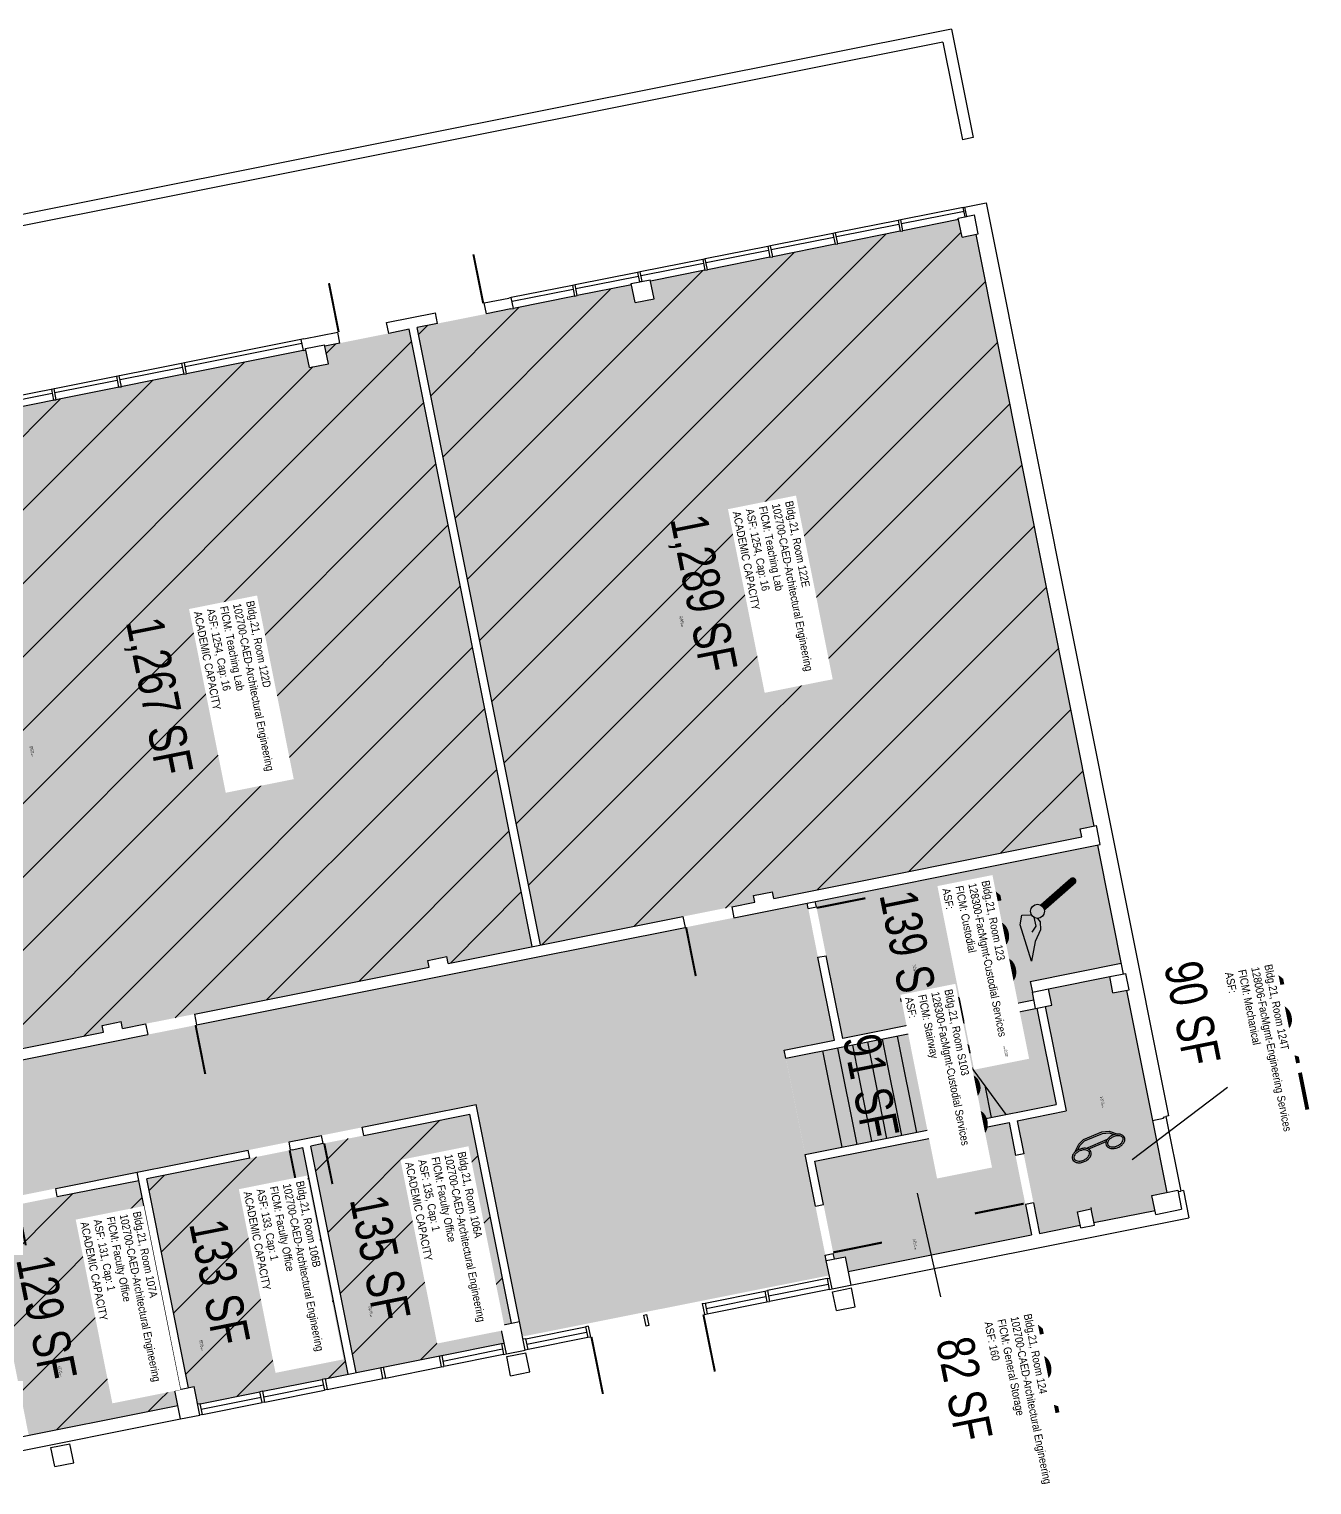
# Model space of a CAD drawing. Header units: inches. Extents: x 69202442 to 69207493, y 27670084 to 27674212.
# Drawn here: x 69206192 to 69207119, y 27673160 to 27674212 of the extents above; entities that cross this region are included whole.
import ezdxf
from ezdxf.enums import TextEntityAlignment as Align

# ---------------------------------------------------------------- set-up
doc = ezdxf.new("R2010")
doc.units = ezdxf.units.IN
doc.header["$LTSCALE"] = 10
doc.header["$MEASUREMENT"] = 0
doc.layers.get('0').update_dxf_attribs({"linetype": 'CONTINUOUS'})
for name, color, linetype in [('A-DOOR', 2, 'CONTINUOUS'), ('A-FLOR', 3, 'CONTINUOUS'), ('A-GLAZ', 1, 'CONTINUOUS'), ('A-IDEN-ICON', 4, 'CONTINUOUS'), ('A-IDEN-RNUM', 7, 'CONTINUOUS'), ('A-IDEN-SNUM', 4, 'CONTINUOUS'), ('A-IDEN-VNUM', 4, 'CONTINUOUS'), ('A-SITE', 3, 'CONTINUOUS'), ('A-WALL', 5, 'CONTINUOUS'), ('AREA-TEXT', 3, 'CONTINUOUS'), ('Rooms-Capacity', 4, 'CONTINUOUS'), ('Rooms-Category-Color', 7, 'CONTINUOUS'), ('Rooms-College-Color', 7, 'CONTINUOUS'), ('Rooms-Department-Color', 7, 'CONTINUOUS'), ('Rooms-Division-Color', 7, 'CONTINUOUS'), ('Rooms-Information', 7, 'CONTINUOUS')]:
    doc.layers.add(name, color=color, linetype=linetype)
doc.styles.add('CP_AREA', font='arial.ttf', dxfattribs={"height": 15})
doc.styles.add('CP_ROOMSNUMBER', font='arial.ttf', dxfattribs={"height": 1})
doc.styles.add('CP_ROOMVNUMBER', font='arial.ttf', dxfattribs={"width": 0.85, "height": 0.075})
pattern_1 = [(45, (0, 0), (-26.516504294, 26.516504294), [])]

# ---------------------------------------------------------------- blocks, each defined once
blk = doc.blocks.new('CPCUST')
for p, q in [((0.0171, -0.0639), (0.02, -0.0466)), ((0.0262, -0.0408), (0.0446, -0.0406)), ((0.0297, -0.0341), (0.0376, -0.0302)), ((0.0376, -0.0302), (0.0533, -0.0324)), ((0.0446, -0.0406), (0.0543, -0.0505)), ((0.0533, -0.0324), (0.0745, -0.0479)), ((0.0745, -0.0479), (0.1117, -0.0625)), ((0.0358, -0.0705), (0.0171, -0.0639)), ((0.1117, -0.0625), (0.0358, -0.0705))]:
    blk.add_line(p, q)
at = {"const_width": 0.015}
blk.add_lwpolyline([(-0.03, 0.05), (0.01, -0.0193)], dxfattribs=at)
at = {"const_width": 0.0075}
blk.add_lwpolyline([(-0.0332, 0.0481, 1), (-0.0268, 0.0519, 1)], format="xyb", close=True, dxfattribs=at)
blk.add_circle((0.0158, -0.0313), 0.0141)
blk = doc.blocks.new('CPPHONE')
for p, q in [((0.0096, 0.0252), (-0.0196, -0.0252)), ((0.0169, 0.0279), (-0.0182, -0.0329))]:
    blk.add_line(p, q)
for points in [[(0.0364, 0.0572), (0.0417, 0.0308), (0.0382, 0.0108), (0.0082, -0.0411), (-0.0083, -0.0558), (-0.0338, -0.0645)], [(0.0334, 0.047), (0.0366, 0.0307), (0.0334, 0.0126), (0.0043, -0.0379), (-0.0109, -0.0514), (-0.0265, -0.0567)]]:
    blk.add_lwpolyline(points)
for points in [[(0.0288, 0.0786, 0.139889), (0.0216, 0.0804, 0.107118), (0.0122, 0.0781, 0.079812), (0.0039, 0.0722, 0.067459), (-0.0035, 0.0626, 0.067459), (-0.008, 0.0515, 0.079812), (-0.009, 0.0413, 0.107118), (-0.0064, 0.032, 0.139889), (-0.0012, 0.0267, 0.139889), (0.0061, 0.0248, 0.107118), (0.0155, 0.0272, 0.079812), (0.0238, 0.0331, 0.067459), (0.0312, 0.0426, 0.067459), (0.0357, 0.0538, 0.079812), (0.0367, 0.0639, 0.107118), (0.034, 0.0732, 0.139889)], [(0.0263, 0.0743, 0.139889), (0.0218, 0.0754, 0.107118), (0.0144, 0.0736, 0.079812), (0.0074, 0.0686, 0.067459), (0.0008, 0.0601, 0.067459), (-0.0032, 0.0502, 0.079812), (-0.004, 0.0417, 0.107118), (-0.0019, 0.0344, 0.139889), (0.0013, 0.031, 0.139889), (0.0059, 0.0298, 0.107118), (0.0133, 0.0317, 0.079812), (0.0203, 0.0367, 0.067459), (0.0268, 0.0451, 0.067459), (0.0309, 0.055, 0.079812), (0.0317, 0.0636, 0.107118), (0.0296, 0.0709, 0.139889)], [(-0.0262, -0.0167, 0.139889), (-0.0334, -0.0148, 0.107118), (-0.0428, -0.0172, 0.079812), (-0.0511, -0.0231, 0.067459), (-0.0585, -0.0326, 0.067459), (-0.063, -0.0438, 0.079812), (-0.064, -0.0539, 0.107118), (-0.0614, -0.0632, 0.139889), (-0.0562, -0.0686, 0.139889), (-0.0489, -0.0704, 0.107118), (-0.0395, -0.0681, 0.079812), (-0.0312, -0.0622, 0.067459), (-0.0238, -0.0526, 0.067459), (-0.0193, -0.0415, 0.079812), (-0.0183, -0.0313, 0.107118), (-0.021, -0.022, 0.139889)], [(-0.0287, -0.021, 0.139889), (-0.0332, -0.0198, 0.107118), (-0.0406, -0.0217, 0.079812), (-0.0476, -0.0267, 0.067459), (-0.0542, -0.0351, 0.067459), (-0.0582, -0.045, 0.079812), (-0.059, -0.0536, 0.107118), (-0.0569, -0.0609, 0.139889), (-0.0537, -0.0643, 0.139889), (-0.0491, -0.0654, 0.107118), (-0.0417, -0.0636, 0.079812), (-0.0347, -0.0586, 0.067459), (-0.0282, -0.0501, 0.067459), (-0.0241, -0.0402, 0.079812), (-0.0233, -0.0317, 0.107118), (-0.0254, -0.0244, 0.139889)]]:
    blk.add_lwpolyline(points, format="xyb", close=True)

msp = doc.modelspace()

# ---------------------------------------------------------------- hatches: boundary and pattern name
at = {"layer": 'Rooms-Capacity'}
h = msp.add_hatch(dxfattribs=at)
h.set_pattern_fill('ANSI31', color=256, scale=300, style=0)
h.set_pattern_definition(pattern_1)
h.paths.add_polyline_path([(69206866.5, 27674061.8), (69206876.3, 27674063.8), (69206961.6, 27673636.2), (69206951.8, 27673634.2), (69206953, 27673628.4), (69206784.3, 27673594.7), (69206745.1, 27673586.9), (69206730.4, 27673583.9), (69206729.4, 27673588.8), (69206715.7, 27673586.1), (69206716.7, 27673581.2), (69206700, 27673577.9), (69206664.7, 27673570.8), (69206561.7, 27673550.3), (69206472.7, 27673996.5), (69206627.6, 27674027.4), (69206630.1, 27674014.6), (69206643.9, 27674017.4), (69206641.3, 27674030.1), (69206863.9, 27674074.6)])
h = msp.add_hatch(dxfattribs=at)
h.set_pattern_fill('ANSI31', color=256, scale=300, style=0)
h.set_pattern_definition(pattern_1)
h.paths.add_polyline_path([(69206072.5, 27673916.6), (69206161.6, 27673470.4), (69206245.9, 27673487.2), (69206245, 27673492.1), (69206258.7, 27673494.9), (69206259.7, 27673490), (69206276.3, 27673493.3), (69206300.9, 27673498.2), (69206311.7, 27673500.3), (69206340.1, 27673506), (69206438.2, 27673525.6), (69206444, 27673526.8), (69206481.3, 27673534.2), (69206480.3, 27673539.1), (69206494.1, 27673541.9), (69206495, 27673536.9), (69206509.7, 27673539.9), (69206549, 27673547.7), (69206555.8, 27673549.1), (69206466.8, 27673995.3), (69206406, 27673983.1), (69206408.5, 27673970.4), (69206394.8, 27673967.7), (69206392.2, 27673980.4), (69206355, 27673973), (69206349.1, 27673971.8), (69206170.6, 27673936.2), (69206173.2, 27673923.4), (69206159.4, 27673920.7), (69206156.9, 27673933.4)])
h = msp.add_hatch(dxfattribs=at)
h.set_pattern_fill('ANSI31', color=256, scale=300, style=0)
h.set_pattern_definition(pattern_1)
h.paths.add_polyline_path([(69206395.9, 27673405), (69206510.7, 27673427.9), (69206540.8, 27673276.9), (69206533, 27673275.3), (69206535.5, 27673262.6), (69206428.6, 27673241.2)])
h = msp.add_hatch(dxfattribs=at)
h.set_pattern_fill('ANSI31', color=256, scale=300, style=0)
h.set_pattern_definition(pattern_1)
h.paths.add_polyline_path([(69206277.3, 27673381.3), (69206390.1, 27673403.8), (69206422.8, 27673240.1), (69206313.9, 27673218.3), (69206311.4, 27673231.1), (69206307.4, 27673230.3)])
h = msp.add_hatch(dxfattribs=at)
h.set_pattern_fill('ANSI31', color=256, scale=300, style=0)
h.set_pattern_definition(pattern_1)
h.paths.add_polyline_path([(69206162, 27673346.1), (69206180.6, 27673349.8), (69206178.2, 27673361.5), (69206271.4, 27673380.1), (69206301.5, 27673229.1), (69206297.6, 27673228.3), (69206299.8, 27673217.5), (69206191.9, 27673196)])
at = {"layer": 'Rooms-Category-Color', "true_color": 0xe3f498}
for points in [[(69206866.5, 27674061.8), (69206876.3, 27674063.8), (69206961.6, 27673636.2), (69206951.8, 27673634.2), (69206953, 27673628.4), (69206784.3, 27673594.7), (69206745.1, 27673586.9), (69206730.4, 27673583.9), (69206729.4, 27673588.8), (69206715.7, 27673586.1), (69206716.7, 27673581.2), (69206700, 27673577.9), (69206664.7, 27673570.8), (69206561.7, 27673550.3), (69206472.7, 27673996.5), (69206627.6, 27674027.4), (69206630.1, 27674014.6), (69206643.9, 27674017.4), (69206641.3, 27674030.1), (69206863.9, 27674074.6)], [(69206072.5, 27673916.6), (69206161.6, 27673470.4), (69206245.9, 27673487.2), (69206245, 27673492.1), (69206258.7, 27673494.9), (69206259.7, 27673490), (69206276.3, 27673493.3), (69206300.9, 27673498.2), (69206311.7, 27673500.3), (69206340.1, 27673506), (69206438.2, 27673525.6), (69206444, 27673526.8), (69206481.3, 27673534.2), (69206480.3, 27673539.1), (69206494.1, 27673541.9), (69206495, 27673536.9), (69206509.7, 27673539.9), (69206549, 27673547.7), (69206555.8, 27673549.1), (69206466.8, 27673995.3), (69206406, 27673983.1), (69206408.5, 27673970.4), (69206394.8, 27673967.7), (69206392.2, 27673980.4), (69206355, 27673973), (69206349.1, 27673971.8), (69206170.6, 27673936.2), (69206173.2, 27673923.4), (69206159.4, 27673920.7), (69206156.9, 27673933.4)]]:
    msp.add_hatch(color=61, dxfattribs=at).paths.add_polyline_path(points)
at = {"layer": 'Rooms-Category-Color', "true_color": 0xadadad}
for points in [[(69206915.7, 27673524), (69206981.4, 27673537.2), (69206964.4, 27673622.5), (69206807.5, 27673591.2), (69206801.6, 27673590), (69206785.9, 27673586.8), (69206760.4, 27673581.8), (69206761.2, 27673577.8), (69206768.2, 27673542.5), (69206780.2, 27673482.7), (69206827.2, 27673492.1), (69206853.7, 27673497.4), (69206859.6, 27673498.6), (69206918.4, 27673510.3)], [(69206739.1, 27673468.6), (69206767.6, 27673326.2), (69206768.3, 27673322.3), (69206770.5, 27673311.5), (69206548.9, 27673267.3), (69206546.7, 27673278.1), (69206515.4, 27673435), (69206439.9, 27673419.9), (69206381, 27673408.1), (69206271.2, 27673386.2), (69206235.9, 27673379.2), (69206215.3, 27673375.1), (69206180, 27673368), (69206100.6, 27673352.2), (69206040.8, 27673340.2), (69205938.8, 27673319.9), (69205903.5, 27673312.8), (69205889.7, 27673310.1), (69205854.4, 27673303), (69205656.3, 27673263.5), (69205621, 27673256.4), (69205607.3, 27673253.7), (69205572, 27673246.7), (69205323.9, 27673197.1), (69205288.6, 27673190.1), (69205191.5, 27673170.7), (69205172.7, 27673264.8), (69205209, 27673272.1), (69205336.5, 27673297.5), (69205371.8, 27673304.6), (69205487.5, 27673327.7), (69205526.7, 27673335.5), (69205669.9, 27673364.1), (69205709.1, 27673371.9), (69205724.8, 27673375), (69205760.1, 27673382.1), (69205969, 27673423.8), (69206004.3, 27673430.8), (69206058.2, 27673441.6), (69206097.5, 27673449.4), (69206277.9, 27673485.5), (69206302.4, 27673490.3), (69206313.2, 27673492.5), (69206341.7, 27673498.2), (69206511.3, 27673532), (69206550.5, 27673539.9), (69206666.3, 27673563), (69206701.6, 27673570), (69206746.7, 27673579), (69206754.5, 27673580.6), (69206755.3, 27673576.7), (69206762.3, 27673541.4), (69206774.3, 27673481.5), (69206738, 27673474.3)], [(69206926.5, 27673505.8), (69206931.4, 27673506.8), (69206929, 27673518.5), (69206973.2, 27673527.4), (69206975.5, 27673515.6), (69206985.3, 27673517.5), (69207014.5, 27673371.4), (69207003.7, 27673369.3), (69207005.9, 27673358.5), (69206961.7, 27673349.7), (69206959.8, 27673359.5), (69206950, 27673357.5), (69206951.9, 27673347.7), (69206922.5, 27673341.8), (69206906.2, 27673423.2), (69206941.6, 27673430.3)], [(69206920.6, 27673504.6), (69206934.5, 27673435), (69206753.1, 27673398.8), (69206739.2, 27673468.4)]]:
    msp.add_hatch(color=253, dxfattribs=at).paths.add_polyline_path(points)
at = {"layer": 'Rooms-Category-Color', "true_color": 0xfa9ba3}
for points in [[(69206395.9, 27673405), (69206510.7, 27673427.9), (69206540.8, 27673276.9), (69206533, 27673275.3), (69206535.5, 27673262.6), (69206428.6, 27673241.2)], [(69206277.3, 27673381.3), (69206390.1, 27673403.8), (69206422.8, 27673240.1), (69206313.9, 27673218.3), (69206311.4, 27673231.1), (69206307.4, 27673230.3)], [(69206162, 27673346.1), (69206180.6, 27673349.8), (69206178.2, 27673361.5), (69206271.4, 27673380.1), (69206301.5, 27673229.1), (69206297.6, 27673228.3), (69206299.8, 27673217.5), (69206191.9, 27673196)]]:
    msp.add_hatch(color=241, dxfattribs=at).paths.add_polyline_path(points)
at = {"layer": 'Rooms-Category-Color', "true_color": 0xe3c5e1}
msp.add_hatch(color=254, dxfattribs=at).paths.add_polyline_path([(69206905.1, 27673398.1), (69206900.4, 27673422.1), (69206837.6, 27673409.5), (69206760.1, 27673394.1), (69206773.4, 27673327.4), (69206774.2, 27673323.5), (69206782.1, 27673325), (69206784.2, 27673314.2), (69206916.6, 27673340.7), (69206912.2, 27673362.8)])
at = {"layer": 'Rooms-College-Color', "true_color": 0xe3f498}
for points in [[(69206866.5, 27674061.8), (69206876.3, 27674063.8), (69206961.6, 27673636.2), (69206951.8, 27673634.2), (69206953, 27673628.4), (69206784.3, 27673594.7), (69206745.1, 27673586.9), (69206730.4, 27673583.9), (69206729.4, 27673588.8), (69206715.7, 27673586.1), (69206716.7, 27673581.2), (69206700, 27673577.9), (69206664.7, 27673570.8), (69206561.7, 27673550.3), (69206472.7, 27673996.5), (69206627.6, 27674027.4), (69206630.1, 27674014.6), (69206643.9, 27674017.4), (69206641.3, 27674030.1), (69206863.9, 27674074.6)], [(69206072.5, 27673916.6), (69206161.6, 27673470.4), (69206245.9, 27673487.2), (69206245, 27673492.1), (69206258.7, 27673494.9), (69206259.7, 27673490), (69206276.3, 27673493.3), (69206300.9, 27673498.2), (69206311.7, 27673500.3), (69206340.1, 27673506), (69206438.2, 27673525.6), (69206444, 27673526.8), (69206481.3, 27673534.2), (69206480.3, 27673539.1), (69206494.1, 27673541.9), (69206495, 27673536.9), (69206509.7, 27673539.9), (69206549, 27673547.7), (69206555.8, 27673549.1), (69206466.8, 27673995.3), (69206406, 27673983.1), (69206408.5, 27673970.4), (69206394.8, 27673967.7), (69206392.2, 27673980.4), (69206355, 27673973), (69206349.1, 27673971.8), (69206170.6, 27673936.2), (69206173.2, 27673923.4), (69206159.4, 27673920.7), (69206156.9, 27673933.4)], [(69206395.9, 27673405), (69206510.7, 27673427.9), (69206540.8, 27673276.9), (69206533, 27673275.3), (69206535.5, 27673262.6), (69206428.6, 27673241.2)], [(69206905.1, 27673398.1), (69206900.4, 27673422.1), (69206837.6, 27673409.5), (69206760.1, 27673394.1), (69206773.4, 27673327.4), (69206774.2, 27673323.5), (69206782.1, 27673325), (69206784.2, 27673314.2), (69206916.6, 27673340.7), (69206912.2, 27673362.8)], [(69206277.3, 27673381.3), (69206390.1, 27673403.8), (69206422.8, 27673240.1), (69206313.9, 27673218.3), (69206311.4, 27673231.1), (69206307.4, 27673230.3)], [(69206162, 27673346.1), (69206180.6, 27673349.8), (69206178.2, 27673361.5), (69206271.4, 27673380.1), (69206301.5, 27673229.1), (69206297.6, 27673228.3), (69206299.8, 27673217.5), (69206191.9, 27673196)]]:
    msp.add_hatch(color=61, dxfattribs=at).paths.add_polyline_path(points)
at = {"layer": 'Rooms-College-Color', "true_color": 0xadadad}
for points in [[(69206915.7, 27673524), (69206981.4, 27673537.2), (69206964.4, 27673622.5), (69206807.5, 27673591.2), (69206801.6, 27673590), (69206785.9, 27673586.8), (69206760.4, 27673581.8), (69206761.2, 27673577.8), (69206768.2, 27673542.5), (69206780.2, 27673482.7), (69206827.2, 27673492.1), (69206853.7, 27673497.4), (69206859.6, 27673498.6), (69206918.4, 27673510.3)], [(69206739.1, 27673468.6), (69206767.6, 27673326.2), (69206768.3, 27673322.3), (69206770.5, 27673311.5), (69206548.9, 27673267.3), (69206546.7, 27673278.1), (69206515.4, 27673435), (69206439.9, 27673419.9), (69206381, 27673408.1), (69206271.2, 27673386.2), (69206235.9, 27673379.2), (69206215.3, 27673375.1), (69206180, 27673368), (69206100.6, 27673352.2), (69206040.8, 27673340.2), (69205938.8, 27673319.9), (69205903.5, 27673312.8), (69205889.7, 27673310.1), (69205854.4, 27673303), (69205656.3, 27673263.5), (69205621, 27673256.4), (69205607.3, 27673253.7), (69205572, 27673246.7), (69205323.9, 27673197.1), (69205288.6, 27673190.1), (69205191.5, 27673170.7), (69205172.7, 27673264.8), (69205209, 27673272.1), (69205336.5, 27673297.5), (69205371.8, 27673304.6), (69205487.5, 27673327.7), (69205526.7, 27673335.5), (69205669.9, 27673364.1), (69205709.1, 27673371.9), (69205724.8, 27673375), (69205760.1, 27673382.1), (69205969, 27673423.8), (69206004.3, 27673430.8), (69206058.2, 27673441.6), (69206097.5, 27673449.4), (69206277.9, 27673485.5), (69206302.4, 27673490.3), (69206313.2, 27673492.5), (69206341.7, 27673498.2), (69206511.3, 27673532), (69206550.5, 27673539.9), (69206666.3, 27673563), (69206701.6, 27673570), (69206746.7, 27673579), (69206754.5, 27673580.6), (69206755.3, 27673576.7), (69206762.3, 27673541.4), (69206774.3, 27673481.5), (69206738, 27673474.3)], [(69206926.5, 27673505.8), (69206931.4, 27673506.8), (69206929, 27673518.5), (69206973.2, 27673527.4), (69206975.5, 27673515.6), (69206985.3, 27673517.5), (69207014.5, 27673371.4), (69207003.7, 27673369.3), (69207005.9, 27673358.5), (69206961.7, 27673349.7), (69206959.8, 27673359.5), (69206950, 27673357.5), (69206951.9, 27673347.7), (69206922.5, 27673341.8), (69206906.2, 27673423.2), (69206941.6, 27673430.3)], [(69206920.6, 27673504.6), (69206934.5, 27673435), (69206753.1, 27673398.8), (69206739.2, 27673468.4)]]:
    msp.add_hatch(color=253, dxfattribs=at).paths.add_polyline_path(points)
at = {"layer": 'Rooms-Department-Color', "true_color": 0xe3f498}
for points in [[(69206866.5, 27674061.8), (69206876.3, 27674063.8), (69206961.6, 27673636.2), (69206951.8, 27673634.2), (69206953, 27673628.4), (69206784.3, 27673594.7), (69206745.1, 27673586.9), (69206730.4, 27673583.9), (69206729.4, 27673588.8), (69206715.7, 27673586.1), (69206716.7, 27673581.2), (69206700, 27673577.9), (69206664.7, 27673570.8), (69206561.7, 27673550.3), (69206472.7, 27673996.5), (69206627.6, 27674027.4), (69206630.1, 27674014.6), (69206643.9, 27674017.4), (69206641.3, 27674030.1), (69206863.9, 27674074.6)], [(69206072.5, 27673916.6), (69206161.6, 27673470.4), (69206245.9, 27673487.2), (69206245, 27673492.1), (69206258.7, 27673494.9), (69206259.7, 27673490), (69206276.3, 27673493.3), (69206300.9, 27673498.2), (69206311.7, 27673500.3), (69206340.1, 27673506), (69206438.2, 27673525.6), (69206444, 27673526.8), (69206481.3, 27673534.2), (69206480.3, 27673539.1), (69206494.1, 27673541.9), (69206495, 27673536.9), (69206509.7, 27673539.9), (69206549, 27673547.7), (69206555.8, 27673549.1), (69206466.8, 27673995.3), (69206406, 27673983.1), (69206408.5, 27673970.4), (69206394.8, 27673967.7), (69206392.2, 27673980.4), (69206355, 27673973), (69206349.1, 27673971.8), (69206170.6, 27673936.2), (69206173.2, 27673923.4), (69206159.4, 27673920.7), (69206156.9, 27673933.4)], [(69206395.9, 27673405), (69206510.7, 27673427.9), (69206540.8, 27673276.9), (69206533, 27673275.3), (69206535.5, 27673262.6), (69206428.6, 27673241.2)], [(69206905.1, 27673398.1), (69206900.4, 27673422.1), (69206837.6, 27673409.5), (69206760.1, 27673394.1), (69206773.4, 27673327.4), (69206774.2, 27673323.5), (69206782.1, 27673325), (69206784.2, 27673314.2), (69206916.6, 27673340.7), (69206912.2, 27673362.8)], [(69206277.3, 27673381.3), (69206390.1, 27673403.8), (69206422.8, 27673240.1), (69206313.9, 27673218.3), (69206311.4, 27673231.1), (69206307.4, 27673230.3)], [(69206162, 27673346.1), (69206180.6, 27673349.8), (69206178.2, 27673361.5), (69206271.4, 27673380.1), (69206301.5, 27673229.1), (69206297.6, 27673228.3), (69206299.8, 27673217.5), (69206191.9, 27673196)]]:
    msp.add_hatch(color=61, dxfattribs=at).paths.add_polyline_path(points)
at = {"layer": 'Rooms-Department-Color', "true_color": 0xacacac}
for points in [[(69206915.7, 27673524), (69206981.4, 27673537.2), (69206964.4, 27673622.5), (69206807.5, 27673591.2), (69206801.6, 27673590), (69206785.9, 27673586.8), (69206760.4, 27673581.8), (69206761.2, 27673577.8), (69206768.2, 27673542.5), (69206780.2, 27673482.7), (69206827.2, 27673492.1), (69206853.7, 27673497.4), (69206859.6, 27673498.6), (69206918.4, 27673510.3)], [(69206739.1, 27673468.6), (69206767.6, 27673326.2), (69206768.3, 27673322.3), (69206770.5, 27673311.5), (69206548.9, 27673267.3), (69206546.7, 27673278.1), (69206515.4, 27673435), (69206439.9, 27673419.9), (69206381, 27673408.1), (69206271.2, 27673386.2), (69206235.9, 27673379.2), (69206215.3, 27673375.1), (69206180, 27673368), (69206100.6, 27673352.2), (69206040.8, 27673340.2), (69205938.8, 27673319.9), (69205903.5, 27673312.8), (69205889.7, 27673310.1), (69205854.4, 27673303), (69205656.3, 27673263.5), (69205621, 27673256.4), (69205607.3, 27673253.7), (69205572, 27673246.7), (69205323.9, 27673197.1), (69205288.6, 27673190.1), (69205191.5, 27673170.7), (69205172.7, 27673264.8), (69205209, 27673272.1), (69205336.5, 27673297.5), (69205371.8, 27673304.6), (69205487.5, 27673327.7), (69205526.7, 27673335.5), (69205669.9, 27673364.1), (69205709.1, 27673371.9), (69205724.8, 27673375), (69205760.1, 27673382.1), (69205969, 27673423.8), (69206004.3, 27673430.8), (69206058.2, 27673441.6), (69206097.5, 27673449.4), (69206277.9, 27673485.5), (69206302.4, 27673490.3), (69206313.2, 27673492.5), (69206341.7, 27673498.2), (69206511.3, 27673532), (69206550.5, 27673539.9), (69206666.3, 27673563), (69206701.6, 27673570), (69206746.7, 27673579), (69206754.5, 27673580.6), (69206755.3, 27673576.7), (69206762.3, 27673541.4), (69206774.3, 27673481.5), (69206738, 27673474.3)], [(69206926.5, 27673505.8), (69206931.4, 27673506.8), (69206929, 27673518.5), (69206973.2, 27673527.4), (69206975.5, 27673515.6), (69206985.3, 27673517.5), (69207014.5, 27673371.4), (69207003.7, 27673369.3), (69207005.9, 27673358.5), (69206961.7, 27673349.7), (69206959.8, 27673359.5), (69206950, 27673357.5), (69206951.9, 27673347.7), (69206922.5, 27673341.8), (69206906.2, 27673423.2), (69206941.6, 27673430.3)], [(69206920.6, 27673504.6), (69206934.5, 27673435), (69206753.1, 27673398.8), (69206739.2, 27673468.4)]]:
    msp.add_hatch(color=253, dxfattribs=at).paths.add_polyline_path(points)
at = {"layer": 'Rooms-Division-Color', "true_color": 0xe3f498}
for points in [[(69206866.5, 27674061.8), (69206876.3, 27674063.8), (69206961.6, 27673636.2), (69206951.8, 27673634.2), (69206953, 27673628.4), (69206784.3, 27673594.7), (69206745.1, 27673586.9), (69206730.4, 27673583.9), (69206729.4, 27673588.8), (69206715.7, 27673586.1), (69206716.7, 27673581.2), (69206700, 27673577.9), (69206664.7, 27673570.8), (69206561.7, 27673550.3), (69206472.7, 27673996.5), (69206627.6, 27674027.4), (69206630.1, 27674014.6), (69206643.9, 27674017.4), (69206641.3, 27674030.1), (69206863.9, 27674074.6)], [(69206072.5, 27673916.6), (69206161.6, 27673470.4), (69206245.9, 27673487.2), (69206245, 27673492.1), (69206258.7, 27673494.9), (69206259.7, 27673490), (69206276.3, 27673493.3), (69206300.9, 27673498.2), (69206311.7, 27673500.3), (69206340.1, 27673506), (69206438.2, 27673525.6), (69206444, 27673526.8), (69206481.3, 27673534.2), (69206480.3, 27673539.1), (69206494.1, 27673541.9), (69206495, 27673536.9), (69206509.7, 27673539.9), (69206549, 27673547.7), (69206555.8, 27673549.1), (69206466.8, 27673995.3), (69206406, 27673983.1), (69206408.5, 27673970.4), (69206394.8, 27673967.7), (69206392.2, 27673980.4), (69206355, 27673973), (69206349.1, 27673971.8), (69206170.6, 27673936.2), (69206173.2, 27673923.4), (69206159.4, 27673920.7), (69206156.9, 27673933.4)], [(69206395.9, 27673405), (69206510.7, 27673427.9), (69206540.8, 27673276.9), (69206533, 27673275.3), (69206535.5, 27673262.6), (69206428.6, 27673241.2)], [(69206905.1, 27673398.1), (69206900.4, 27673422.1), (69206837.6, 27673409.5), (69206760.1, 27673394.1), (69206773.4, 27673327.4), (69206774.2, 27673323.5), (69206782.1, 27673325), (69206784.2, 27673314.2), (69206916.6, 27673340.7), (69206912.2, 27673362.8)], [(69206277.3, 27673381.3), (69206390.1, 27673403.8), (69206422.8, 27673240.1), (69206313.9, 27673218.3), (69206311.4, 27673231.1), (69206307.4, 27673230.3)], [(69206162, 27673346.1), (69206180.6, 27673349.8), (69206178.2, 27673361.5), (69206271.4, 27673380.1), (69206301.5, 27673229.1), (69206297.6, 27673228.3), (69206299.8, 27673217.5), (69206191.9, 27673196)]]:
    msp.add_hatch(color=61, dxfattribs=at).paths.add_polyline_path(points)
at = {"layer": 'Rooms-Division-Color', "true_color": 0xadadad}
for points in [[(69206915.7, 27673524), (69206981.4, 27673537.2), (69206964.4, 27673622.5), (69206807.5, 27673591.2), (69206801.6, 27673590), (69206785.9, 27673586.8), (69206760.4, 27673581.8), (69206761.2, 27673577.8), (69206768.2, 27673542.5), (69206780.2, 27673482.7), (69206827.2, 27673492.1), (69206853.7, 27673497.4), (69206859.6, 27673498.6), (69206918.4, 27673510.3)], [(69206739.1, 27673468.6), (69206767.6, 27673326.2), (69206768.3, 27673322.3), (69206770.5, 27673311.5), (69206548.9, 27673267.3), (69206546.7, 27673278.1), (69206515.4, 27673435), (69206439.9, 27673419.9), (69206381, 27673408.1), (69206271.2, 27673386.2), (69206235.9, 27673379.2), (69206215.3, 27673375.1), (69206180, 27673368), (69206100.6, 27673352.2), (69206040.8, 27673340.2), (69205938.8, 27673319.9), (69205903.5, 27673312.8), (69205889.7, 27673310.1), (69205854.4, 27673303), (69205656.3, 27673263.5), (69205621, 27673256.4), (69205607.3, 27673253.7), (69205572, 27673246.7), (69205323.9, 27673197.1), (69205288.6, 27673190.1), (69205191.5, 27673170.7), (69205172.7, 27673264.8), (69205209, 27673272.1), (69205336.5, 27673297.5), (69205371.8, 27673304.6), (69205487.5, 27673327.7), (69205526.7, 27673335.5), (69205669.9, 27673364.1), (69205709.1, 27673371.9), (69205724.8, 27673375), (69205760.1, 27673382.1), (69205969, 27673423.8), (69206004.3, 27673430.8), (69206058.2, 27673441.6), (69206097.5, 27673449.4), (69206277.9, 27673485.5), (69206302.4, 27673490.3), (69206313.2, 27673492.5), (69206341.7, 27673498.2), (69206511.3, 27673532), (69206550.5, 27673539.9), (69206666.3, 27673563), (69206701.6, 27673570), (69206746.7, 27673579), (69206754.5, 27673580.6), (69206755.3, 27673576.7), (69206762.3, 27673541.4), (69206774.3, 27673481.5), (69206738, 27673474.3)], [(69206926.5, 27673505.8), (69206931.4, 27673506.8), (69206929, 27673518.5), (69206973.2, 27673527.4), (69206975.5, 27673515.6), (69206985.3, 27673517.5), (69207014.5, 27673371.4), (69207003.7, 27673369.3), (69207005.9, 27673358.5), (69206961.7, 27673349.7), (69206959.8, 27673359.5), (69206950, 27673357.5), (69206951.9, 27673347.7), (69206922.5, 27673341.8), (69206906.2, 27673423.2), (69206941.6, 27673430.3)], [(69206920.6, 27673504.6), (69206934.5, 27673435), (69206753.1, 27673398.8), (69206739.2, 27673468.4)]]:
    msp.add_hatch(color=253, dxfattribs=at).paths.add_polyline_path(points)

# ---------------------------------------------------------------- linework, layer by layer
at = {"layer": 'A-DOOR'}
for points in [[(69206520.4, 27674014.1, 1.5, 1.5, 0), (69206513.3, 27674049.4, 0, 0, 0), (69206512.6, 27674049.3, 0, 0, 0.414214), (69206486.1, 27674005.8, 0, 0, 0.414214)], [(69206415.9, 27673993.3, 1.5, 1.5, 0), (69206408.9, 27674028.6, 0, 0, 0), (69206409.6, 27674028.7, 0, 0, -0.414214), (69206450.8, 27673998.7, 0, 0, -0.414214)], [(69206761.3, 27673577.1, 1.5, 1.5, 0), (69206796.6, 27673584.1, 0, 0, 0), (69206796.8, 27673583.4, 0, 0, -0.414214), (69206766.8, 27673542.2, 0, 0, -0.414214)], [(69206667, 27673563.1, 1.5, 1.5, 0), (69206674, 27673527.8, 0, 0, 0), (69206674.8, 27673528, 0, 0, 0.414214), (69206701.3, 27673571.5, 0, 0, 0.414214)], [(69206312.5, 27673492.4, 1.5, 1.5, 0), (69206319.5, 27673457, 0, 0, 0), (69206318.8, 27673456.9, 0, 0, -0.414214), (69206277.6, 27673486.9, 0, 0, -0.414214)], [(69206405.5, 27673406.9, 1.5, 1.5, 0), (69206411.4, 27673377.5, 0, 0, 0), (69206410.6, 27673377.3, 0, 0, 0.414214), (69206434.2, 27673412.6, 0, 0, 0.414214)], [(69206380.5, 27673401.9, 1.5, 1.5, 0), (69206386.4, 27673372.5, 0, 0, 0), (69206387.1, 27673372.6, 0, 0, -0.414214), (69206351.8, 27673396.2, 0, 0, -0.414214)], [(69206911, 27673363.3, 1.5, 1.5, 0), (69206875.7, 27673356.3, 0, 0, 0), (69206875.5, 27673357, 0, 0, -0.414214), (69206905.6, 27673398.2, 0, 0, -0.414214)], [(69206183.9, 27673362.7, 1.5, 1.5, 0), (69206189.8, 27673333.2, 0, 0, 0), (69206189, 27673333.1, 0, 0, 0.414214), (69206212.6, 27673368.4, 0, 0, 0.414214)], [(69206773.3, 27673328.1, 1.5, 1.5, 0), (69206808.6, 27673335.2, 0, 0, 0), (69206808.5, 27673335.9, 0, 0, 0.414214), (69206764.9, 27673362.4, 0, 0, 0.414214)], [(69206598.6, 27673267, 1.5, 1.5, 0), (69206606.9, 27673225.8, 0, 0, 0), (69206606.1, 27673225.7, 0, 0, 0.414214), (69206639.1, 27673275.1, 0, 0, 0.414214)], [(69206679.5, 27673283.2, 1.5, 1.5, 0), (69206687.8, 27673242, 0, 0, 0), (69206688.5, 27673242.1, 0, 0, -0.414214), (69206639.1, 27673275.1, 0, 0, -0.414214)]]:
    msp.add_lwpolyline(points, format="xyseb", dxfattribs=at)
at = {"layer": 'A-FLOR'}
for p, q in [((69206830.4, 27673486.6), (69206844.3, 27673417)), ((69206841.2, 27673488.8), (69206855.1, 27673419.1)), ((69206851.9, 27673490.9), (69206865.8, 27673421.3)), ((69206851.9, 27673490.9), (69206898.2, 27673427.8)), ((69206776.4, 27673475.8), (69206790.3, 27673406.2)), ((69206787.2, 27673478), (69206801.1, 27673408.4)), ((69206798, 27673480.2), (69206811.9, 27673410.5)), ((69206808.8, 27673482.3), (69206822.7, 27673412.7)), ((69206819.6, 27673484.5), (69206833.5, 27673414.8)), ((69206765.7, 27673473.7), (69206779.5, 27673404.1)), ((69206867.4, 27673469.9), (69206876.6, 27673423.4)), ((69206882.8, 27673448.8), (69206887.4, 27673425.6))]:
    msp.add_line(p, q, dxfattribs=at)
at = {"layer": 'A-GLAZ'}
for p, q in [((69206820.2, 27674074), (69206775.1, 27674065)), ((69206867.3, 27674083.4), (69206822.2, 27674074.4)), ((69206867.9, 27674080.4), (69206822.7, 27674071.4)), ((69206863.9, 27674074.6), (69206823.7, 27674066.5)), ((69206773.1, 27674064.6), (69206728, 27674055.6)), ((69206820.8, 27674071), (69206775.7, 27674062)), ((69206821.8, 27674066.1), (69206776.7, 27674057.1)), ((69206726.1, 27674055.2), (69206680.9, 27674046.2)), ((69206773.7, 27674061.6), (69206728.6, 27674052.6)), ((69206774.7, 27674056.7), (69206729.6, 27674047.7)), ((69206679, 27674045.8), (69206633.9, 27674036.8)), ((69206679.6, 27674042.9), (69206634.5, 27674033.9)), ((69206726.6, 27674052.3), (69206681.5, 27674043.2)), ((69206727.6, 27674047.4), (69206682.5, 27674038.3)), ((69206631.9, 27674036.4), (69206586.8, 27674027.4)), ((69206632.5, 27674033.5), (69206587.4, 27674024.5)), ((69206680.6, 27674038), (69206641.3, 27674030.1)), ((69206584.8, 27674027), (69206540.7, 27674018.2)), ((69206585.4, 27674024.1), (69206541.3, 27674015.3)), ((69206627.6, 27674027.4), (69206588.4, 27674019.6)), ((69206586.4, 27674019.2), (69206542.3, 27674010.4)), ((69206388.7, 27673987.9), (69206304.4, 27673971)), ((69206389.3, 27673984.9), (69206305, 27673968.1)), ((69206390.3, 27673980), (69206305.9, 27673963.2)), ((69206302.4, 27673970.6), (69205927.8, 27673895.9)), ((69206304, 27673962.8), (69206170.6, 27673936.2)), ((69206255.9, 27673958.3), (69206210.8, 27673949.3)), ((69206303, 27673967.7), (69206257.9, 27673958.7)), ((69206208.9, 27673948.9), (69206163.7, 27673939.9)), ((69206768.9, 27673309.2), (69206725.8, 27673300.5)), ((69206680.7, 27673291.5), (69206723.8, 27673300.1)), ((69206681.4, 27673287.6), (69206724.6, 27673296.2)), ((69206726.6, 27673296.6), (69206769.7, 27673305.2)), ((69206770.5, 27673301.3), (69206727.3, 27673292.7)), ((69206682.2, 27673283.7), (69206725.4, 27673292.3)), ((69206551.2, 27673265.7), (69206594.4, 27673274.3)), ((69206552, 27673261.8), (69206595.1, 27673270.4)), ((69206595.9, 27673266.5), (69206552.8, 27673257.9)), ((69206448.2, 27673245.1), (69206491.4, 27673253.8)), ((69206490.4, 27673253.6), (69206533.6, 27673262.2)), ((69206491.2, 27673249.6), (69206534.3, 27673258.3)), ((69206535.1, 27673254.3), (69206492, 27673245.7)), ((69206406.1, 27673236.7), (69206449.2, 27673245.3)), ((69206449.8, 27673237.3), (69206490, 27673245.3)), ((69206361, 27673227.7), (69206404.1, 27673236.3)), ((69206361.8, 27673223.8), (69206404.9, 27673232.4)), ((69206407.6, 27673228.9), (69206447.9, 27673236.9)), ((69206315.9, 27673218.7), (69206359, 27673227.3)), ((69206316.6, 27673214.8), (69206359.8, 27673223.4)), ((69206362.5, 27673219.9), (69206405.7, 27673228.5)), ((69206317.4, 27673210.9), (69206360.6, 27673219.5))]:
    msp.add_line(p, q, dxfattribs=at)
at = {"layer": 'A-IDEN-VNUM'}
for p, q in [((69207058.2, 27673447.3), (69206989.5, 27673395)), ((69206851.2, 27673296.1), (69206834.3, 27673370.8))]:
    msp.add_line(p, q, dxfattribs=at)
at = {"layer": 'A-SITE'}
for p, q in [((69206858.9, 27674212.2), (69204956.4, 27673832.5)), ((69206858.9, 27674212.2), (69206874.5, 27674133.8)), ((69206852.6, 27674202.8), (69204958, 27673824.6)), ((69206852.6, 27674202.8), (69206866.7, 27674132.2)), ((69206874.5, 27674133.8), (69206866.7, 27674132.2))]:
    msp.add_line(p, q, dxfattribs=at)
at = {"layer": 'A-WALL'}
for p, q in [((69206868.3, 27674083.6), (69206883.9, 27674086.7)), ((69206883.9, 27674086.7), (69207015.7, 27673426.7)), ((69206822.2, 27674074.4), (69206820.2, 27674074)), ((69206820.2, 27674074), (69206821.8, 27674066.1)), ((69206823.7, 27674066.5), (69206822.2, 27674074.4)), ((69206863.7, 27674075.5), (69206875.5, 27674077.9)), ((69206866.5, 27674061.8), (69206863.7, 27674075.5)), ((69206867.3, 27674083.4), (69206868.3, 27674083.6)), ((69206868.6, 27674076.5), (69206867.3, 27674083.4)), ((69206868.3, 27674083.6), (69206869.6, 27674076.7)), ((69206868.6, 27674076.5), (69206869.6, 27674076.7)), ((69206878.2, 27674064.2), (69206875.5, 27674077.9)), ((69206775.1, 27674065), (69206773.1, 27674064.6)), ((69206773.1, 27674064.6), (69206774.7, 27674056.7)), ((69206776.7, 27674057.1), (69206775.1, 27674065)), ((69206821.8, 27674066.1), (69206823.7, 27674066.5)), ((69206866.5, 27674061.8), (69206878.2, 27674064.2)), ((69206876.3, 27674063.8), (69206961.6, 27673636.2)), ((69206728, 27674055.6), (69206726.1, 27674055.2)), ((69206726.1, 27674055.2), (69206727.6, 27674047.4)), ((69206729.6, 27674047.7), (69206728, 27674055.6)), ((69206774.7, 27674056.7), (69206776.7, 27674057.1)), ((69206680.9, 27674046.2), (69206679, 27674045.8)), ((69206679, 27674045.8), (69206680.6, 27674038)), ((69206682.5, 27674038.3), (69206680.9, 27674046.2)), ((69206727.6, 27674047.4), (69206729.6, 27674047.7)), ((69206633.9, 27674036.8), (69206631.9, 27674036.4)), ((69206631.9, 27674036.4), (69206633.3, 27674029.5)), ((69206635.2, 27674029.9), (69206633.9, 27674036.8)), ((69206680.6, 27674038), (69206682.5, 27674038.3)), ((69206586.8, 27674027.4), (69206584.8, 27674027)), ((69206584.8, 27674027), (69206586.4, 27674019.2)), ((69206588.4, 27674019.6), (69206586.8, 27674027.4)), ((69206627.4, 27674028.4), (69206641.1, 27674031.1)), ((69206630.1, 27674014.6), (69206627.4, 27674028.4)), ((69206635.2, 27674029.9), (69206633.3, 27674029.5)), ((69206643.9, 27674017.4), (69206641.1, 27674031.1)), ((69206521.1, 27674014.3), (69206538.8, 27674017.8)), ((69206522.7, 27674006.4), (69206521.1, 27674014.3)), ((69206540.7, 27674018.2), (69206538.8, 27674017.8)), ((69206542.3, 27674010.4), (69206540.7, 27674018.2)), ((69206586.4, 27674019.2), (69206588.4, 27674019.6)), ((69206630.1, 27674014.6), (69206643.9, 27674017.4)), ((69206450.5, 27674000.2), (69206485.8, 27674007.2)), ((69206452.1, 27673992.3), (69206450.5, 27674000.2)), ((69206487.4, 27673999.4), (69206485.8, 27674007.2)), ((69206540.3, 27674010), (69206522.7, 27674006.4)), ((69206540.3, 27674010), (69206542.3, 27674010.4)), ((69206390.7, 27673988.3), (69206415.2, 27673993.1)), ((69206416.8, 27673985.3), (69206415.2, 27673993.1)), ((69206466.8, 27673995.3), (69206452.1, 27673992.3)), ((69206555.8, 27673549.1), (69206466.8, 27673995.3)), ((69206487.4, 27673999.4), (69206472.7, 27673996.5)), ((69206561.7, 27673550.3), (69206472.7, 27673996.5)), ((69206390.7, 27673988.3), (69206388.7, 27673987.9)), ((69206388.7, 27673987.9), (69206390.3, 27673980)), ((69206390.3, 27673980), (69206392.2, 27673980.4)), ((69206392, 27673981.4), (69206405.8, 27673984.1)), ((69206394.8, 27673967.7), (69206392, 27673981.4)), ((69206408.5, 27673970.4), (69206405.8, 27673984.1)), ((69206416.8, 27673985.3), (69206406, 27673983.1)), ((69206304.4, 27673971), (69206302.4, 27673970.6)), ((69206302.4, 27673970.6), (69206304, 27673962.8)), ((69206305.9, 27673963.2), (69206304.4, 27673971)), ((69206394.8, 27673967.7), (69206408.5, 27673970.4)), ((69206257.3, 27673961.6), (69206255.3, 27673961.2)), ((69206255.3, 27673961.2), (69206256.9, 27673953.4)), ((69206258.9, 27673953.8), (69206257.3, 27673961.6)), ((69206304, 27673962.8), (69206305.9, 27673963.2)), ((69206210.2, 27673952.2), (69206208.3, 27673951.8)), ((69206208.3, 27673951.8), (69206209.8, 27673944)), ((69206211.8, 27673944.4), (69206210.2, 27673952.2)), ((69206256.9, 27673953.4), (69206258.9, 27673953.8)), ((69206209.8, 27673944), (69206211.8, 27673944.4)), ((69206951.8, 27673634.2), (69206963.6, 27673636.6)), ((69206953, 27673628.4), (69206951.8, 27673634.2)), ((69206966.3, 27673622.9), (69206963.6, 27673636.6)), ((69206701.6, 27673570), (69206966.3, 27673622.9)), ((69206730.4, 27673583.9), (69206953, 27673628.4)), ((69206964.4, 27673622.5), (69206983, 27673529.3)), ((69206700, 27673577.9), (69206716.7, 27673581.2)), ((69206715.7, 27673586.1), (69206729.4, 27673588.8)), ((69206716.7, 27673581.2), (69206715.7, 27673586.1)), ((69206730.4, 27673583.9), (69206729.4, 27673588.8)), ((69206755.3, 27673576.7), (69206754.5, 27673580.6)), ((69206761.2, 27673577.8), (69206760.4, 27673581.8)), ((69206495, 27673536.9), (69206664.7, 27673570.8)), ((69206664.7, 27673570.8), (69206666.3, 27673563)), ((69206700, 27673577.9), (69206701.6, 27673570)), ((69206755.3, 27673576.7), (69206761.2, 27673577.8)), ((69206313.2, 27673492.5), (69206666.3, 27673563)), ((69206480.3, 27673539.1), (69206494.1, 27673541.9)), ((69206481.3, 27673534.2), (69206480.3, 27673539.1)), ((69206495, 27673536.9), (69206494.1, 27673541.9)), ((69206762.3, 27673541.4), (69206768.2, 27673542.5)), ((69206774.3, 27673481.5), (69206762.3, 27673541.4)), ((69206780.2, 27673482.7), (69206768.2, 27673542.5)), ((69206915.7, 27673524), (69206981.4, 27673537.2)), ((69206311.7, 27673500.3), (69206481.3, 27673534.2)), ((69206929, 27673518.5), (69206973.2, 27673527.4)), ((69206973.2, 27673527.4), (69206984.9, 27673529.7)), ((69206975.5, 27673515.6), (69206973.2, 27673527.4)), ((69206987.3, 27673517.9), (69206984.9, 27673529.7)), ((69206915.7, 27673524), (69206917.3, 27673516.2)), ((69206917.3, 27673516.2), (69206929, 27673518.5)), ((69206919.6, 27673504.4), (69206917.3, 27673516.2)), ((69206931.4, 27673506.8), (69206929, 27673518.5)), ((69206975.5, 27673515.6), (69206987.3, 27673517.9)), ((69206985.3, 27673517.5), (69207004.1, 27673423.4)), ((69206918.4, 27673510.3), (69206780.2, 27673482.7)), ((69206919.6, 27673504.4), (69206931.4, 27673506.8)), ((69206926.5, 27673505.8), (69206941.6, 27673430.3)), ((69206311.7, 27673500.3), (69206313.2, 27673492.5)), ((69206739.2, 27673468.4), (69206919.6, 27673504.4)), ((69206920.6, 27673504.6), (69206934.5, 27673435)), ((69206004.3, 27673430.8), (69206277.9, 27673485.5)), ((69206024.3, 27673443), (69206245.9, 27673487.2)), ((69206245, 27673492.1), (69206258.7, 27673494.9)), ((69206245.9, 27673487.2), (69206245, 27673492.1)), ((69206259.7, 27673490), (69206258.7, 27673494.9)), ((69206259.7, 27673490), (69206276.3, 27673493.3)), ((69206276.3, 27673493.3), (69206277.9, 27673485.5)), ((69206738, 27673474.3), (69206774.3, 27673481.5)), ((69206739.2, 27673468.4), (69206738, 27673474.3)), ((69206433, 27673418.5), (69206515.4, 27673435)), ((69206546.7, 27673278.1), (69206515.4, 27673435)), ((69206753.1, 27673398.8), (69206934.5, 27673435)), ((69206434.2, 27673412.6), (69206510.7, 27673427.9)), ((69206540.8, 27673276.9), (69206510.7, 27673427.9)), ((69206760.1, 27673394.1), (69206900.4, 27673422.1)), ((69206900.4, 27673422.1), (69206905.1, 27673398.1)), ((69206906.2, 27673423.2), (69206941.6, 27673430.3)), ((69206906.2, 27673423.2), (69206911, 27673399.3)), ((69207004.1, 27673423.4), (69207012, 27673425)), ((69207004.1, 27673423.4), (69207014.5, 27673371.4)), ((69207011.8, 27673425.9), (69207013.7, 27673426.3)), ((69207011.8, 27673425.9), (69207012, 27673425)), ((69207015.7, 27673426.7), (69207013.7, 27673426.3)), ((69207013.7, 27673426.3), (69207024.5, 27673372.4)), ((69206380.1, 27673407.9), (69206403.6, 27673412.6)), ((69206404.8, 27673406.8), (69206403.6, 27673412.6)), ((69206434.2, 27673412.6), (69206433, 27673418.5)), ((69206270.2, 27673386), (69206350.6, 27673402.1)), ((69206351.8, 27673396.2), (69206350.6, 27673402.1)), ((69206381.2, 27673402.1), (69206380.1, 27673407.9)), ((69206382.2, 27673402.3), (69206381.2, 27673402.1)), ((69206382.2, 27673402.3), (69206390.1, 27673403.8)), ((69206422.8, 27673240.1), (69206390.1, 27673403.8)), ((69206404.8, 27673406.8), (69206395.9, 27673405)), ((69206428.6, 27673241.2), (69206395.9, 27673405)), ((69206351.8, 27673396.2), (69206277.3, 27673381.3)), ((69206760.5, 27673361.5), (69206753.1, 27673398.8)), ((69206766.4, 27673362.7), (69206760.1, 27673394.1)), ((69206911, 27673399.3), (69206905.1, 27673398.1)), ((69206211.4, 27673374.3), (69206270.2, 27673386)), ((69206212.6, 27673368.4), (69206271.4, 27673380.1)), ((69206301.5, 27673229.1), (69206270.2, 27673386)), ((69206307.4, 27673230.3), (69206277.3, 27673381.3)), ((69206212.6, 27673368.4), (69206211.4, 27673374.3)), ((69207003.7, 27673369.3), (69207022.3, 27673373)), ((69207006.4, 27673355.5), (69207003.7, 27673369.3)), ((69207022.3, 27673373), (69207025.1, 27673359.3)), ((69207022.5, 27673372), (69207024.5, 27673372.4)), ((69207026.4, 27673372.8), (69207024.5, 27673372.4)), ((69207026.4, 27673372.8), (69207030.4, 27673353.2)), ((69206760.5, 27673361.5), (69206766.4, 27673362.7)), ((69206918.1, 27673364), (69206912.2, 27673362.8)), ((69206912.2, 27673362.8), (69206916.6, 27673340.7)), ((69206918.1, 27673364), (69206922.5, 27673341.8)), ((69206950, 27673357.5), (69206959.8, 27673359.5)), ((69206959.6, 27673360.5), (69206959.8, 27673359.5)), ((69206962.1, 27673347.7), (69206959.8, 27673359.5)), ((69206961.7, 27673349.7), (69207005.9, 27673358.5)), ((69207006.4, 27673355.5), (69207025.1, 27673359.3)), ((69206772.5, 27673301.7), (69207030.4, 27673353.2)), ((69206952.3, 27673345.8), (69206950, 27673357.5)), ((69206784.2, 27673314.2), (69206916.6, 27673340.7)), ((69206922.5, 27673341.8), (69206951.9, 27673347.7)), ((69206952.3, 27673345.8), (69206962.1, 27673347.7)), ((69206767.6, 27673326.2), (69206773.4, 27673327.4)), ((69206774.2, 27673323.5), (69206773.4, 27673327.4)), ((69206768.3, 27673322.3), (69206767.6, 27673326.2)), ((69206768.3, 27673322.3), (69206782.1, 27673325)), ((69206772.5, 27673301.7), (69206768.3, 27673322.3)), ((69206786.2, 27673304.4), (69206782.1, 27673325)), ((69206768.9, 27673309.2), (69206770.9, 27673309.5)), ((69206768.9, 27673309.2), (69206770.5, 27673301.3)), ((69206723.8, 27673300.1), (69206725.8, 27673300.5)), ((69206723.8, 27673300.1), (69206725.4, 27673292.3)), ((69206725.8, 27673300.5), (69206727.3, 27673292.7)), ((69206770.5, 27673301.3), (69206772.5, 27673301.7)), ((69206772.8, 27673299.7), (69206786.6, 27673302.5)), ((69206775.6, 27673286), (69206772.8, 27673299.7)), ((69206789.3, 27673288.8), (69206786.6, 27673302.5)), ((69206678.7, 27673291.1), (69206680.7, 27673291.5)), ((69206678.7, 27673291.1), (69206680.3, 27673283.3)), ((69206680.7, 27673291.5), (69206682.2, 27673283.7)), ((69206725.4, 27673292.3), (69206727.3, 27673292.7)), ((69206775.6, 27673286), (69206789.3, 27673288.8)), ((69206533, 27673275.3), (69206546.7, 27673278.1)), ((69206537.1, 27673254.7), (69206533, 27673275.3)), ((69206550.8, 27673257.5), (69206546.7, 27673278.1)), ((69206596.3, 27673274.7), (69206594.4, 27673274.3)), ((69206594.4, 27673274.3), (69206595.9, 27673266.5)), ((69206596.3, 27673274.7), (69206597.9, 27673266.9)), ((69206636.5, 27673282.7), (69206638.5, 27673283.1)), ((69206638.1, 27673274.9), (69206636.5, 27673282.7)), ((69206640.1, 27673275.3), (69206638.1, 27673274.9)), ((69206638.5, 27673283.1), (69206640.1, 27673275.3)), ((69206680.3, 27673283.3), (69206682.2, 27673283.7)), ((69206551.2, 27673265.7), (69206549.3, 27673265.3)), ((69206552.8, 27673257.9), (69206551.2, 27673265.7)), ((69206597.9, 27673266.9), (69206595.9, 27673266.5)), ((69206488.5, 27673253.2), (69206490.4, 27673253.6)), ((69206488.5, 27673253.2), (69206490, 27673245.3)), ((69206490.4, 27673253.6), (69206492, 27673245.7)), ((69206533.6, 27673262.2), (69206535.5, 27673262.6)), ((69206533.6, 27673262.2), (69206535.1, 27673254.3)), ((69206535.1, 27673254.3), (69206537.1, 27673254.7)), ((69206537.1, 27673254.7), (69206550.8, 27673257.5)), ((69206537.5, 27673252.8), (69206551.2, 27673255.5)), ((69206552.8, 27673257.9), (69206550.8, 27673257.5)), ((69206554, 27673241.8), (69206551.2, 27673255.5)), ((69206446.3, 27673244.8), (69206448.2, 27673245.1)), ((69206447.9, 27673236.9), (69206446.3, 27673244.8)), ((69206448.2, 27673245.1), (69206449.8, 27673237.3)), ((69206490, 27673245.3), (69206492, 27673245.7)), ((69206540.2, 27673239), (69206537.5, 27673252.8)), ((69206406.1, 27673236.7), (69206404.1, 27673236.3)), ((69206404.1, 27673236.3), (69206405.7, 27673228.5)), ((69206406.1, 27673236.7), (69206407.6, 27673228.9)), ((69206449.8, 27673237.3), (69206447.9, 27673236.9)), ((69206540.2, 27673239), (69206554, 27673241.8)), ((69206297.6, 27673228.3), (69206311.4, 27673231.1)), ((69206301.7, 27673207.7), (69206297.6, 27673228.3)), ((69206315.5, 27673210.5), (69206311.4, 27673231.1)), ((69206361, 27673227.7), (69206359, 27673227.3)), ((69206360.6, 27673219.5), (69206359, 27673227.3)), ((69206362.5, 27673219.9), (69206361, 27673227.7)), ((69206407.6, 27673228.9), (69206405.7, 27673228.5)), ((69206077.2, 27673173.1), (69206299.8, 27673217.5)), ((69206315.9, 27673218.7), (69206313.9, 27673218.3)), ((69206317.4, 27673210.9), (69206315.9, 27673218.7)), ((69206362.5, 27673219.9), (69206360.6, 27673219.5)), ((69206066.4, 27673160.8), (69206301.7, 27673207.7)), ((69206301.7, 27673207.7), (69206315.5, 27673210.5)), ((69206317.4, 27673210.9), (69206315.5, 27673210.5)), ((69206208, 27673187), (69206221.7, 27673189.7)), ((69206210.7, 27673173.3), (69206208, 27673187)), ((69206224.5, 27673176), (69206221.7, 27673189.7)), ((69206210.7, 27673173.3), (69206224.5, 27673176))]:
    msp.add_line(p, q, dxfattribs=at)

# ---------------------------------------------------------------- block references
at = {"layer": 'A-IDEN-ICON'}
for name, p, xscale, yscale, zscale, rotation in [('CPCUST', (69206930.9, 27673582.4), 360.0000000000001, 360.0000000000001, 360.0000000000001, 281.2883905488954), ('CPPHONE', (69206963.2, 27673406.2), 240.0000000000001, 240.0000000000001, 240.0000000000001, 142.8658766381829)]:
    msp.add_blockref(name, p, dxfattribs=dict(at, xscale=xscale, yscale=yscale, zscale=zscale, rotation=rotation))

# ---------------------------------------------------------------- texts
at = {"layer": 'A-IDEN-RNUM', "style": 'CP_ROOMSNUMBER', "width": 0.85}
for s, p in [('0122-E0', (69206663.4, 27673787.7)), ('0122-D0', (69206193.7, 27673694)), ('0123-00', (69206832, 27673535.9)), ('0124-T0', (69206967.3, 27673440.5)), ('0124-00', (69206832, 27673337.6)), ('0106-A0', (69206438.5, 27673289)), ('0106-B0', (69206316.3, 27673264.7)), ('0107-A0', (69206214.3, 27673245.8))]:
    msp.add_text(s, height=1, rotation=281.29, dxfattribs=at).set_placement(p)
msp.add_text('S103-00', height=0.96, rotation=281.29, dxfattribs=at).set_placement((69206899, 27673472.2), align=Align.MIDDLE)
at = {"layer": 'A-IDEN-SNUM', "style": 'CP_ROOMSNUMBER', "width": 0.85}
for s, p in [('02100122E0', (69206662.2, 27673787.5)), ('02100122D0', (69206192.5, 27673693.8)), ('0210012300', (69206830.8, 27673535.6)), ('02100124T0', (69206966.1, 27673440.3)), ('0210012400', (69206830.8, 27673337.4)), ('02100106A0', (69206437.3, 27673288.8)), ('02100106B0', (69206315.2, 27673264.4)), ('02100107A0', (69206213.1, 27673245.6))]:
    msp.add_text(s, height=1, rotation=281.29, dxfattribs=at).set_placement(p)
msp.add_text('0210S10300', height=0.96, rotation=281.29, dxfattribs=at).set_placement((69206897.5, 27673473.4), align=Align.MIDDLE)
at = {"layer": 'A-IDEN-VNUM', "style": 'CP_ROOMVNUMBER', "width": 0.85}
for s, p in [('122E', (69206731.4, 27673811.9)), ('122D', (69206342.2, 27673738.4)), ('123', (69206879.7, 27673555.2)), ('124T', (69207087, 27673480.3)), ('S103', (69206856, 27673460.9)), ('106A', (69206494.8, 27673341.5)), ('106B', (69206377.9, 27673320.4)), ('107A', (69206260.1, 27673298.3)), ('124', (69206910.3, 27673242))]:
    msp.add_text(s, height=40.5, rotation=281.2884, dxfattribs=at).set_placement(p, align=Align.MIDDLE_CENTER)
at = {"layer": 'AREA-TEXT', "style": 'CP_AREA', "width": 0.75}
for s, p in [('1,289 SF', (69206679.9, 27673804.4)), ('1,267 SF', (69206286.6, 27673730.1)), ('139 SF', (69206828.8, 27673544.3)), ('90 SF', (69207033, 27673501)), ('91 SF', (69206800.8, 27673448.3)), ('135 SF', (69206446, 27673324.1)), ('133 SF', (69206330, 27673306.6)), ('129 SF', (69206204.9, 27673280.8)), ('82 SF', (69206868.2, 27673229.4))]:
    msp.add_text(s, height=27, rotation=281.2884, dxfattribs=at).set_placement(p, align=Align.MIDDLE_CENTER)

# ---------------------------------------------------------------- next in the draw order: texts
at = {"layer": 'Rooms-Information', "width": 129.6, "attachment_point": 7, "rotation": 281.2884, "style": 'CP_ROOMVNUMBER', "bg_fill": 3, "box_fill_scale": 1.5, "bg_fill_color": 256, "bg_fill_true_color": 13158600, "bg_fill_transparency": 0}
for s, insert, char_height in [('Bldg.21, Room 122E^M^J102700-CAED-Architectural Engineering^M^JFICM: Teaching Lab^M^JASF: 1254, Cap: 16^M^JACADEMIC CAPACITY', (69206700.6, 27673863), 5.7857), ('Bldg.21, Room 122D^M^J102700-CAED-Architectural Engineering^M^JFICM: Teaching Lab^M^JASF: 1254, Cap: 16^M^JACADEMIC CAPACITY', (69206311.1, 27673790.8), 5.7857), ('Bldg.21, Room 123^M^J128300-FacMgmt-Custodial Services^M^JFICM: Custodial^M^JASF: ', (69206852, 27673590.6), 5.786), ('Bldg.21, Room 124T^M^J128006-FacMgmt-Engineering Services^M^JFICM: Mechanical^M^JASF: ', (69207056.4, 27673530), 5.786), ('Bldg.21, Room 106A^M^J102700-CAED-Architectural Engineering^M^JFICM: Faculty Office^M^JASF: 135, Cap: 1^M^JACADEMIC CAPACITY', (69206463.9, 27673392.7), 5.7857), ('Bldg.21, Room 106B^M^J102700-CAED-Architectural Engineering^M^JFICM: Faculty Office^M^JASF: 133, Cap: 1^M^JACADEMIC CAPACITY', (69206347.1, 27673371.5), 5.7857), ('Bldg.21, Room 107A^M^J102700-CAED-Architectural Engineering^M^JFICM: Faculty Office^M^JASF: 131, Cap: 1^M^JACADEMIC CAPACITY', (69206229.2, 27673349.5), 5.7857), ('Bldg.21, Room 124^M^J102700-CAED-Architectural Engineering^M^JFICM: General Storage^M^JASF: 160', (69206882.5, 27673277.4), 5.786)]:
    msp.add_mtext(s, dxfattribs=dict(at, insert=insert, char_height=char_height))

# ---------------------------------------------------------------- next in the draw order: texts
at = {"layer": 'Rooms-Information', "insert": (69206825.2, 27673512), "char_height": 5.786, "width": 129.6, "attachment_point": 7, "rotation": 281.2884, "style": 'CP_ROOMVNUMBER', "bg_fill": 3, "box_fill_scale": 1.5, "bg_fill_color": 256, "bg_fill_true_color": 13158600, "bg_fill_transparency": 0}
msp.add_mtext('Bldg.21, Room S103^M^J128300-FacMgmt-Custodial Services^M^JFICM: Stairway^M^JASF: ', dxfattribs=at)

doc.saveas('drawing.dxf')
